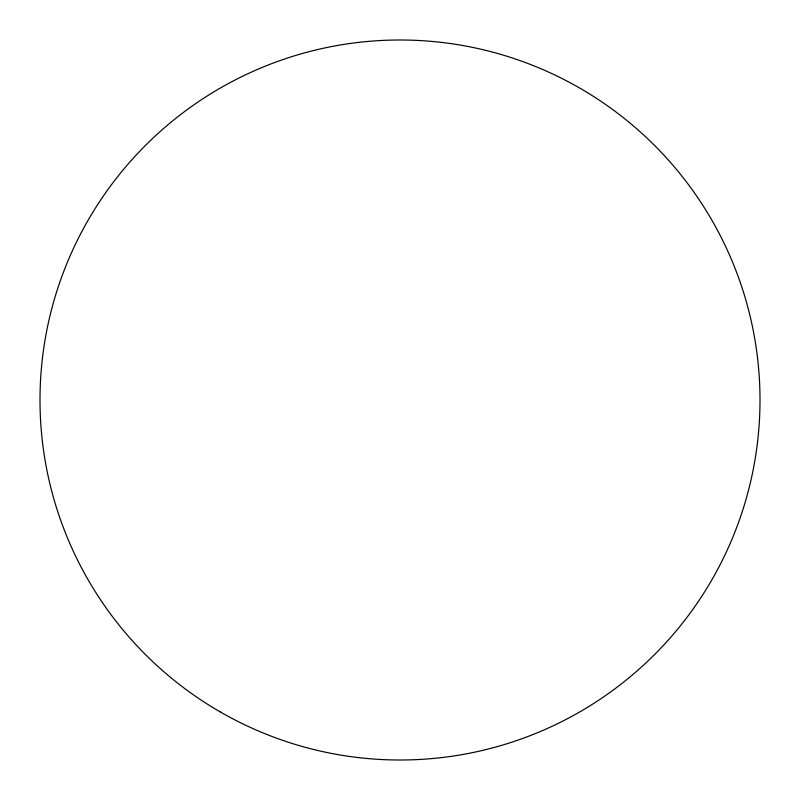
<?xml version="1.0" encoding="UTF-8"?>
<svg xmlns="http://www.w3.org/2000/svg" width="800" height="800" viewBox="0 0 800 800"><rect width="100%" height="100%" fill="white"/><g stroke="black" fill="none" stroke-linecap="round" stroke-linejoin="round"><path stroke-width="1.2" d="M220 711.77A360 360 0 0 0 760 400A360 360 0 0 0 220 88.23A360 360 0 0 0 220 711.77"/></g></svg>
